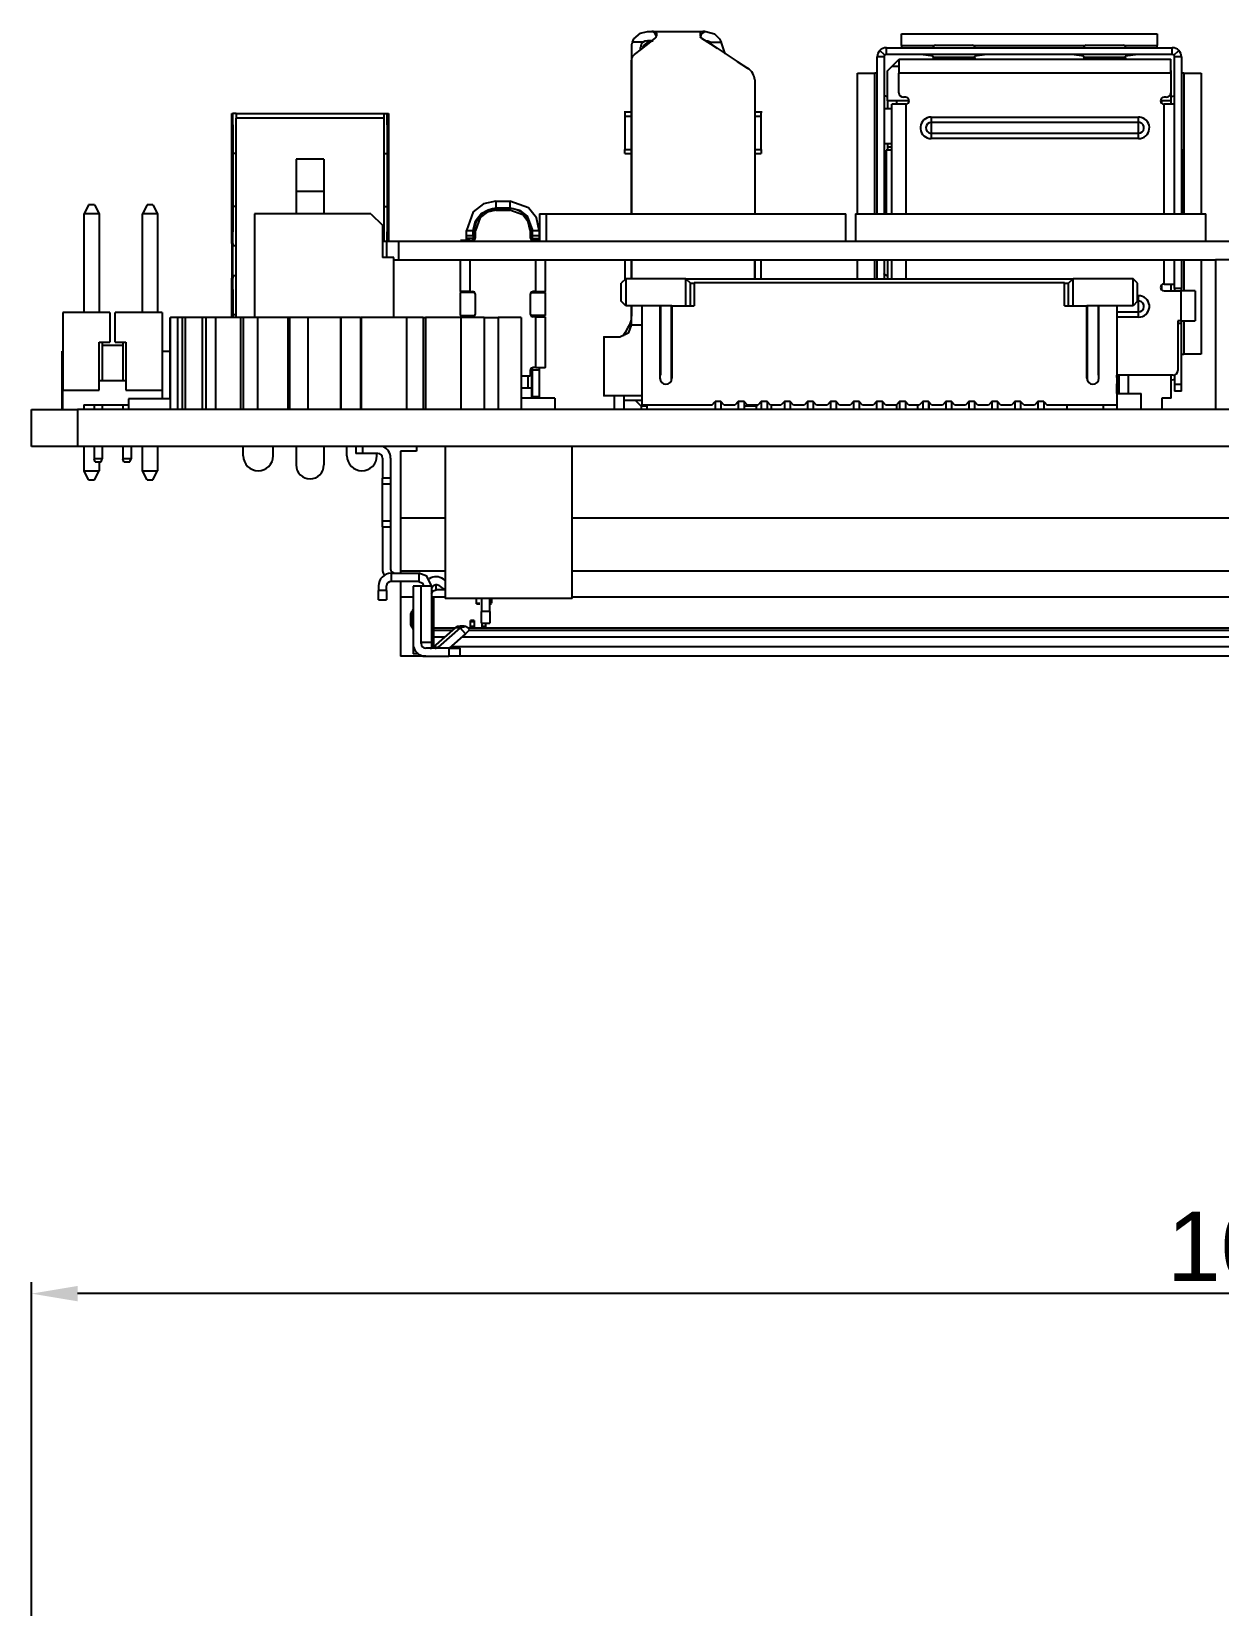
# Model space of a CAD drawing. Header units: millimetres. Extents: x 239 to 841, y 198 to 536.
# Drawn here: x 326.9 to 378.3, y 462.1 to 530.4 of the extents above; entities that cross this region are included whole.
import ezdxf

# ---------------------------------------------------------------- set-up
doc = ezdxf.new("R2010")
doc.units = ezdxf.units.MM
doc.styles.get("Standard").update_dxf_attribs({"font": 'arial.ttf'})
doc.dimstyles.get("Standard").update_dxf_attribs({"dimtxt": 3, "dimasz": 2, "dimexe": 0.5, "dimexo": 0.5, "dimgap": 0.5, "dimtad": 1, "dimdec": 1, "dimzin": 0, "dimdsep": 46, "dimtxsty": 'Standard', "dimcen": 0.09, "dimclrd": 253, "dimclre": 253, "dimclrt": 6, "dimadec": 0, "dimazin": 0, "dimtfac": 1, "dimtdec": 1, "dimtofl": 0, "dimtmove": 0, "dimatfit": 3, "dimfxl": 1, "dimtolj": 1, "dimtzin": 0, "dimarcsym": 0})

# ---------------------------------------------------------------- blocks, each defined once
blk = doc.blocks.new('*D1')
at = {"color": 253, "lineweight": -2}
for p, q in [((326.856, 456.21), (326.856, 476.155)), ((435.856, 456.21), (435.856, 476.155)), ((433.856, 475.655), (328.856, 475.655))]:
    blk.add_line(p, q, dxfattribs=at)
at = {"color": 253}
for points in [[(328.856, 475.988), (328.856, 475.322), (326.856, 475.655)], [(433.856, 475.988), (433.856, 475.322), (435.856, 475.655)]]:
    blk.add_solid(points, dxfattribs=at)
at = {"layer": 'Defpoints', "color": 0}
for p in [(326.856, 475.655), (326.856, 455.71), (435.856, 455.71)]:
    blk.add_point(p, dxfattribs=at)
at = {"color": 6, "insert": (381.356, 477.687), "char_height": 3, "attachment_point": 5}
blk.add_mtext('\\A1;109.0', dxfattribs=at)

msp = doc.modelspace()

# ---------------------------------------------------------------- linework, layer by layer
for p, q in [((353.966, 530.329), (353.966, 530.306)), ((353.966, 530.306), (353.966, 530.219)), ((355.862, 530.259), (355.862, 530.267)), ((356.297, 529.941), (356.769, 529.941)), ((356.777, 529.918), (356.93, 529.433)), ((364.589, 529.803), (364.589, 530.303)), ((364.589, 530.303), (375.689, 530.303)), ((375.689, 530.303), (375.689, 529.803)), ((352.879, 529.707), (352.879, 522.504)), ((353.279, 529.617), (353.279, 529.707)), ((363.539, 522.504), (363.539, 529.303)), ((363.839, 529.303), (363.539, 529.303)), ((363.869, 529.374), (363.656, 529.586)), ((363.839, 529.303), (363.839, 522.504)), ((363.939, 529.703), (376.339, 529.703)), ((363.939, 529.403), (363.939, 529.703)), ((376.339, 529.403), (363.939, 529.403)), ((364.189, 528.903), (364.481, 529.196)), ((364.481, 529.203), (376.281, 529.203)), ((364.481, 529.203), (364.481, 528.603)), ((364.589, 529.803), (364.589, 529.703)), ((364.589, 529.803), (366.038, 529.803)), ((365.965, 529.334), (365.436, 529.403)), ((365.969, 529.739), (365.969, 529.703)), ((365.969, 529.299), (365.969, 529.333)), ((365.969, 529.299), (365.969, 529.268)), ((365.969, 529.299), (367.769, 529.299)), ((365.969, 529.268), (365.969, 529.203)), ((367.769, 529.268), (365.969, 529.268)), ((366.069, 529.807), (367.669, 529.807)), ((367.7, 529.803), (372.579, 529.803)), ((367.769, 529.703), (367.769, 529.739)), ((367.769, 529.299), (367.769, 529.333)), ((367.769, 529.268), (367.769, 529.299)), ((367.769, 529.268), (367.769, 529.203)), ((368.301, 529.403), (367.772, 529.334)), ((372.507, 529.334), (371.978, 529.403)), ((372.51, 529.739), (372.51, 529.703)), ((372.51, 529.299), (372.51, 529.333)), ((372.51, 529.299), (372.51, 529.268)), ((372.51, 529.299), (374.31, 529.299)), ((372.51, 529.268), (372.51, 529.203)), ((374.31, 529.268), (372.51, 529.268)), ((372.61, 529.807), (374.21, 529.807)), ((374.241, 529.803), (375.689, 529.803)), ((374.31, 529.703), (374.31, 529.739)), ((374.31, 529.299), (374.31, 529.333)), ((374.31, 529.268), (374.31, 529.299)), ((374.31, 529.268), (374.31, 529.203)), ((374.842, 529.403), (374.313, 529.334)), ((375.689, 529.703), (375.689, 529.803)), ((376.281, 528.603), (376.281, 529.203)), ((376.339, 529.403), (376.339, 529.703)), ((376.41, 529.374), (376.622, 529.586)), ((376.439, 522.504), (376.439, 529.303)), ((376.739, 529.303), (376.439, 529.303)), ((376.739, 529.303), (376.739, 522.504)), ((362.689, 528.603), (363.439, 528.603)), ((362.689, 522.503), (362.689, 528.603)), ((363.539, 528.603), (363.439, 528.603)), ((363.439, 522.503), (363.439, 528.603)), ((363.989, 528.703), (364.189, 528.903)), ((363.989, 527.403), (363.989, 528.703)), ((364.189, 528.903), (364.481, 528.903)), ((364.481, 527.753), (364.481, 528.603)), ((376.281, 528.603), (364.481, 528.603)), ((376.281, 528.711), (376.289, 528.703)), ((376.281, 528.603), (376.281, 527.753)), ((376.289, 527.403), (376.289, 528.703)), ((376.839, 528.603), (376.739, 528.603)), ((376.839, 528.603), (377.589, 528.603)), ((376.839, 528.603), (376.839, 522.503)), ((377.589, 528.603), (377.589, 522.503)), ((363.989, 527.403), (363.989, 527.053)), ((364.931, 527.403), (363.989, 527.403)), ((364.781, 527.253), (364.181, 527.253)), ((364.181, 522.504), (364.181, 527.253)), ((364.389, 527.253), (364.389, 527.403)), ((364.781, 527.553), (364.681, 527.553)), ((364.781, 527.253), (364.781, 522.504)), ((376.289, 527.403), (375.831, 527.403)), ((375.889, 527.285), (375.889, 527.403)), ((376.081, 527.553), (375.981, 527.553)), ((376.439, 527.253), (375.981, 527.253)), ((375.981, 522.504), (375.981, 527.253)), ((376.289, 527.253), (376.289, 527.403)), ((335.54, 526.853), (335.59, 526.853)), ((335.54, 526.353), (335.54, 526.853)), ((335.74, 526.853), (335.59, 526.853)), ((335.59, 526.353), (335.59, 526.853)), ((335.74, 526.853), (335.74, 526.653)), ((335.74, 526.853), (342.14, 526.853)), ((335.74, 518.004), (335.74, 526.653)), ((342.14, 526.653), (335.74, 526.653)), ((342.14, 526.853), (342.29, 526.853)), ((342.14, 526.853), (342.14, 526.653)), ((342.14, 526.653), (342.14, 521.303)), ((342.29, 526.353), (342.29, 526.853)), ((342.29, 526.853), (342.34, 526.853)), ((342.34, 526.853), (342.34, 526.353)), ((352.879, 526.907), (352.559, 526.907)), ((352.597, 526.907), (352.597, 526.907)), ((352.597, 526.723), (352.597, 525.291)), ((352.879, 526.907), (352.603, 526.907)), ((358.55, 526.907), (358.229, 526.907)), ((358.506, 526.907), (358.229, 526.907)), ((358.512, 526.907), (358.512, 526.907)), ((358.512, 525.291), (358.512, 526.723)), ((363.989, 527.054), (363.839, 527.054)), ((364.181, 527.053), (363.839, 527.053)), ((365.881, 526.694), (374.881, 526.694)), ((365.881, 526.694), (365.881, 526.46)), ((374.881, 526.46), (365.881, 526.46)), ((365.881, 526.46), (365.881, 526.455)), ((365.881, 526.455), (365.881, 526.227)), ((374.881, 526.46), (374.881, 526.694)), ((374.881, 526.455), (374.881, 526.46)), ((374.881, 526.227), (374.881, 526.455)), ((335.59, 526.353), (335.54, 526.353)), ((335.54, 521.713), (335.54, 526.353)), ((335.59, 526.353), (335.59, 521.713)), ((342.29, 526.353), (342.29, 521.713)), ((342.34, 526.353), (342.29, 526.353)), ((342.34, 526.353), (342.34, 521.713)), ((365.881, 526.227), (365.881, 525.999)), ((365.881, 525.999), (365.881, 525.994)), ((365.881, 525.994), (365.881, 525.761)), ((365.881, 525.994), (374.881, 525.994)), ((374.881, 525.999), (374.881, 526.227)), ((374.881, 525.994), (374.881, 525.999)), ((374.881, 525.761), (374.881, 525.994)), ((335.74, 525.113), (335.59, 525.113)), ((342.14, 525.113), (342.29, 525.113)), ((352.597, 525.107), (352.597, 525.291)), ((352.597, 525.291), (352.879, 525.291)), ((352.597, 525.107), (352.879, 525.107)), ((358.229, 525.291), (358.512, 525.291)), ((358.229, 525.107), (358.512, 525.107)), ((358.512, 525.291), (358.512, 525.107)), ((363.839, 525.553), (364.181, 525.553)), ((364.181, 525.253), (363.931, 525.253)), ((363.931, 525.253), (363.931, 522.504)), ((363.989, 525.553), (363.989, 525.403)), ((363.989, 525.403), (363.989, 525.253)), ((363.989, 525.403), (364.181, 525.403)), ((374.881, 525.761), (365.881, 525.761)), ((376.831, 525.253), (376.739, 525.253)), ((376.831, 522.504), (376.831, 525.253)), ((338.34, 524.863), (338.34, 523.463)), ((339.54, 524.863), (338.34, 524.863)), ((339.54, 524.863), (339.54, 523.463)), ((338.34, 523.463), (338.34, 522.503)), ((339.54, 523.463), (338.34, 523.463)), ((339.54, 523.463), (339.54, 522.503)), ((347.001, 523.053), (347.601, 523.053)), ((347.001, 523.053), (347.001, 522.753)), ((347.601, 523.053), (347.601, 522.753)), ((329.335, 522.893), (329.135, 522.493)), ((329.785, 522.493), (329.135, 522.493)), ((329.135, 518.22), (329.135, 522.493)), ((329.585, 522.893), (329.335, 522.893)), ((329.585, 522.893), (329.785, 522.493)), ((329.785, 522.493), (329.785, 518.22)), ((331.875, 522.893), (331.675, 522.493)), ((331.675, 518.22), (331.675, 522.493)), ((332.325, 522.493), (331.675, 522.493)), ((332.125, 522.893), (331.875, 522.893)), ((332.125, 522.893), (332.325, 522.493)), ((332.325, 522.493), (332.325, 518.22)), ((335.74, 522.813), (335.59, 522.813)), ((336.525, 522.503), (336.525, 518.004)), ((341.575, 522.503), (336.525, 522.503)), ((341.575, 522.503), (342.075, 522.003)), ((342.14, 522.813), (342.29, 522.813)), ((347.001, 522.753), (347.601, 522.753)), ((347.001, 522.653), (347.601, 522.653)), ((347.051, 522.733), (347.551, 522.733)), ((347.051, 522.733), (347.051, 522.653)), ((347.551, 522.653), (347.551, 522.733)), ((348.885, 522.503), (349.175, 522.503)), ((348.885, 522.503), (348.885, 521.303)), ((349.175, 522.503), (349.175, 521.303)), ((349.175, 522.503), (362.175, 522.503)), ((362.175, 521.303), (362.175, 522.503)), ((362.595, 522.503), (377.795, 522.503)), ((362.595, 522.503), (362.595, 521.303)), ((377.795, 521.303), (377.795, 522.503)), ((335.54, 521.713), (335.59, 521.713)), ((335.54, 521.213), (335.54, 521.713)), ((335.59, 521.213), (335.59, 521.713)), ((342.075, 522.003), (342.075, 520.603)), ((342.29, 521.303), (342.29, 521.713)), ((342.29, 521.713), (342.34, 521.713)), ((342.34, 521.713), (342.34, 521.303)), ((345.721, 521.563), (345.721, 521.773)), ((345.721, 521.773), (346.021, 521.773)), ((346.021, 521.563), (346.021, 521.773)), ((346.051, 521.733), (346.121, 521.733)), ((346.051, 521.35), (346.051, 521.733)), ((346.121, 521.463), (346.121, 521.773)), ((348.481, 521.773), (348.481, 521.463)), ((348.481, 521.733), (348.551, 521.733)), ((348.551, 521.733), (348.551, 521.35)), ((348.581, 521.773), (348.881, 521.773)), ((348.581, 521.563), (348.581, 521.773)), ((348.881, 521.773), (348.881, 521.563)), ((335.54, 521.213), (335.54, 519.713)), ((335.59, 521.213), (335.54, 521.213)), ((335.59, 521.213), (335.59, 521.113)), ((335.59, 519.813), (335.59, 521.113)), ((335.74, 521.113), (335.59, 521.113)), ((342.275, 521.303), (342.075, 521.303)), ((342.775, 521.303), (342.275, 521.303)), ((342.275, 520.603), (342.275, 521.303)), ((405.01, 521.303), (342.775, 521.303)), ((342.775, 521.303), (342.775, 520.503)), ((345.471, 521.303), (345.471, 521.333)), ((345.721, 521.563), (346.021, 521.563)), ((346.021, 521.433), (345.721, 521.433)), ((345.871, 521.333), (345.991, 521.333)), ((345.871, 521.333), (345.871, 521.303)), ((348.581, 521.563), (348.881, 521.563)), ((348.581, 521.433), (348.881, 521.433)), ((348.731, 521.333), (348.611, 521.333)), ((348.731, 521.303), (348.731, 521.333)), ((342.575, 520.603), (342.075, 520.603)), ((342.575, 518.003), (342.575, 520.603)), ((342.575, 520.503), (342.775, 520.503)), ((342.775, 520.503), (378.217, 520.503)), ((345.471, 519.133), (345.471, 520.503)), ((345.871, 520.503), (345.871, 519.133)), ((348.731, 519.133), (348.731, 520.503)), ((349.131, 520.503), (349.131, 519.133)), ((352.597, 520.503), (352.597, 519.643)), ((352.879, 520.503), (352.879, 519.684)), ((358.229, 519.684), (358.229, 520.503)), ((358.512, 519.683), (358.512, 520.503)), ((362.689, 519.684), (362.689, 520.504)), ((363.439, 519.684), (363.439, 520.504)), ((363.539, 519.684), (363.539, 520.504)), ((363.839, 520.504), (363.839, 519.684)), ((363.989, 520.504), (363.989, 519.684)), ((364.181, 519.684), (364.181, 520.504)), ((364.781, 520.504), (364.781, 519.684)), ((375.981, 519.453), (375.981, 520.504)), ((376.439, 519.253), (376.439, 520.504)), ((376.739, 520.504), (376.739, 519.253)), ((376.839, 520.504), (376.839, 519.154)), ((377.589, 520.504), (377.589, 516.403)), ((378.216, 520.503), (378.216, 514.003)), ((383.716, 520.503), (378.216, 520.503)), ((335.54, 519.213), (335.54, 519.713)), ((335.54, 519.713), (335.59, 519.713)), ((335.59, 519.813), (335.59, 519.713)), ((335.74, 519.813), (335.59, 519.813)), ((335.59, 519.213), (335.59, 519.713)), ((352.638, 519.683), (352.438, 519.483)), ((355.238, 519.683), (352.638, 519.683)), ((352.638, 519.683), (352.638, 518.503)), ((355.238, 519.683), (372.038, 519.683)), ((355.238, 519.683), (355.438, 519.483)), ((355.238, 518.503), (355.238, 519.683)), ((363.857, 519.868), (363.839, 519.868)), ((363.839, 519.711), (363.886, 519.683)), ((363.989, 519.79), (363.857, 519.868)), ((372.038, 519.683), (371.838, 519.483)), ((374.638, 519.683), (372.038, 519.683)), ((372.038, 518.503), (372.038, 519.683)), ((374.838, 519.483), (374.638, 519.683)), ((374.638, 518.503), (374.638, 519.683)), ((335.539, 519.427), (335.54, 519.427)), ((335.539, 519.369), (335.539, 519.427)), ((335.539, 519.328), (335.539, 519.369)), ((335.539, 519.369), (335.54, 519.369)), ((335.539, 519.159), (335.539, 519.328)), ((335.539, 519.328), (335.54, 519.328)), ((335.539, 519.119), (335.539, 519.159)), ((335.539, 519.159), (335.54, 519.159)), ((335.539, 519.061), (335.539, 519.119)), ((335.539, 519.119), (335.54, 519.119)), ((335.539, 519.061), (335.54, 519.061)), ((335.539, 519.04), (335.54, 519.04)), ((335.539, 518.978), (335.54, 518.978)), ((335.59, 519.213), (335.54, 519.213)), ((335.54, 518.003), (335.54, 519.213)), ((335.59, 519.213), (335.59, 518.003)), ((345.451, 519.083), (345.451, 518.083)), ((346.091, 519.083), (345.451, 519.083)), ((345.871, 519.133), (345.991, 519.133)), ((346.121, 518.163), (346.121, 519.003)), ((348.481, 519.003), (348.481, 518.163)), ((348.511, 519.083), (349.151, 519.083)), ((348.731, 519.133), (348.611, 519.133)), ((349.151, 518.083), (349.151, 519.083)), ((352.438, 518.703), (352.438, 519.483)), ((355.438, 519.483), (355.608, 519.483)), ((355.438, 518.503), (355.438, 519.483)), ((371.668, 519.503), (355.608, 519.503)), ((355.608, 519.503), (355.608, 518.503)), ((371.668, 518.503), (371.668, 519.503)), ((371.668, 519.483), (371.838, 519.483)), ((371.838, 518.503), (371.838, 519.483)), ((374.838, 518.703), (374.838, 519.483)), ((374.838, 518.946), (374.881, 518.946)), ((374.881, 518.713), (374.881, 518.946)), ((375.889, 519.185), (375.889, 519.422)), ((375.981, 519.453), (376.439, 519.453)), ((375.981, 519.153), (376.731, 519.153)), ((376.289, 519.154), (376.289, 519.454)), ((376.739, 519.253), (376.439, 519.253)), ((376.439, 519.253), (376.439, 519.153)), ((377.331, 519.153), (376.731, 519.153)), ((376.731, 517.853), (376.731, 519.153)), ((376.739, 519.153), (376.739, 519.253)), ((377.331, 519.153), (377.331, 517.853)), ((335.539, 518.819), (335.539, 518.824)), ((335.539, 518.819), (335.54, 518.819)), ((335.539, 518.707), (335.539, 518.819)), ((335.539, 518.707), (335.54, 518.707)), ((335.539, 518.654), (335.539, 518.707)), ((335.539, 518.631), (335.539, 518.654)), ((335.539, 518.654), (335.54, 518.654)), ((335.539, 518.412), (335.539, 518.631)), ((335.539, 518.631), (335.539, 518.631)), ((335.539, 518.631), (335.54, 518.631)), ((335.539, 518.631), (335.54, 518.631)), ((335.539, 518.412), (335.54, 518.412)), ((335.539, 518.225), (335.539, 518.359)), ((335.539, 518.359), (335.54, 518.359)), ((352.638, 518.503), (352.438, 518.703)), ((353.338, 518.503), (352.638, 518.503)), ((352.879, 518.503), (352.879, 518.189)), ((354.118, 518.503), (353.338, 518.503)), ((353.338, 514.203), (353.338, 518.503)), ((354.118, 518.503), (354.118, 515.363)), ((354.638, 518.503), (354.118, 518.503)), ((354.138, 518.503), (354.138, 515.503)), ((354.618, 515.264), (354.618, 518.503)), ((354.638, 518.503), (355.608, 518.503)), ((354.638, 518.503), (354.638, 515.363)), ((371.668, 518.503), (372.638, 518.503)), ((372.638, 515.363), (372.638, 518.503)), ((373.158, 518.503), (372.638, 518.503)), ((372.658, 515.264), (372.658, 518.503)), ((373.138, 515.503), (373.138, 518.503)), ((373.938, 518.503), (373.158, 518.503)), ((373.158, 515.363), (373.158, 518.503)), ((373.938, 518.503), (373.938, 514.203)), ((374.638, 518.503), (373.938, 518.503)), ((374.838, 518.703), (374.638, 518.503)), ((374.881, 518.713), (374.838, 518.713)), ((374.881, 518.708), (374.881, 518.713)), ((374.881, 518.48), (374.881, 518.708)), ((374.881, 518.252), (374.881, 518.48)), ((330.261, 518.22), (328.212, 518.22)), ((328.212, 518.22), (328.212, 514.842)), ((330.261, 518.22), (330.261, 516.924)), ((330.482, 516.924), (330.482, 518.22)), ((332.53, 518.22), (330.482, 518.22)), ((332.53, 518.22), (332.53, 514.842)), ((332.867, 514.474), (332.867, 518.003)), ((332.867, 518.003), (332.879, 518.003)), ((333.204, 518.003), (332.879, 518.003)), ((332.879, 514.003), (332.879, 518.003)), ((333.4, 518.003), (333.204, 518.003)), ((333.204, 514.003), (333.204, 518.003)), ((333.528, 518.003), (333.4, 518.003)), ((333.4, 514.003), (333.4, 518.003)), ((334.273, 518.003), (333.537, 518.003)), ((333.537, 514.003), (333.537, 518.003)), ((334.439, 518.003), (334.273, 518.003)), ((334.273, 514.003), (334.273, 518.003)), ((334.841, 518.003), (334.439, 518.003)), ((334.439, 514.003), (334.439, 518.003)), ((335.918, 518.003), (334.841, 518.003)), ((334.841, 518.003), (334.841, 514.003)), ((335.539, 518.225), (335.54, 518.225)), ((335.539, 518.203), (335.539, 518.225)), ((335.539, 518.121), (335.54, 518.121)), ((335.539, 518.088), (335.54, 518.088)), ((335.539, 518.08), (335.54, 518.08)), ((335.539, 518.062), (335.539, 518.08)), ((335.539, 518.052), (335.54, 518.052)), ((335.539, 518.019), (335.54, 518.019)), ((335.74, 518.113), (335.59, 518.113)), ((336.038, 518.003), (335.918, 518.003)), ((335.918, 518.003), (335.918, 514.003)), ((336.666, 518.003), (336.038, 518.003)), ((336.038, 518.003), (336.038, 514.003)), ((337.981, 518.003), (336.666, 518.003)), ((336.666, 518.003), (336.666, 514.003)), ((338.045, 518.003), (337.981, 518.003)), ((337.981, 518.003), (337.981, 514.003)), ((338.88, 518.003), (338.045, 518.003)), ((338.045, 518.003), (338.045, 514.003)), ((340.267, 518.003), (338.84, 518.003)), ((338.84, 518.003), (338.84, 514.003)), ((340.269, 518.003), (340.267, 518.003)), ((340.267, 518.003), (340.267, 514.003)), ((341.131, 518.003), (340.269, 518.003)), ((340.269, 518.003), (340.269, 514.003)), ((341.131, 518.003), (341.154, 518.003)), ((341.131, 518.003), (341.131, 514.003)), ((343.139, 518.003), (341.154, 518.003)), ((341.154, 518.003), (341.154, 514.003)), ((343.84, 518.003), (343.139, 518.003)), ((343.139, 514.003), (343.139, 518.003)), ((343.84, 518.003), (343.94, 518.003)), ((343.84, 518.003), (343.84, 514.003)), ((345.494, 518.003), (343.94, 518.003)), ((343.94, 518.003), (343.94, 514.003)), ((345.451, 518.083), (346.091, 518.083)), ((345.471, 518.033), (345.471, 518.003)), ((346.494, 518.003), (345.494, 518.003)), ((345.494, 514.003), (345.494, 518.003)), ((345.871, 518.033), (345.991, 518.033)), ((345.871, 518.033), (345.871, 518.003)), ((346.051, 518.003), (346.051, 518.083)), ((346.494, 518.003), (347.095, 518.003)), ((346.494, 518.003), (346.494, 514.003)), ((348.095, 518.003), (347.095, 518.003)), ((347.095, 518.003), (347.095, 514.003)), ((348.095, 518.003), (348.095, 514.003)), ((349.151, 518.083), (348.511, 518.083)), ((348.731, 518.033), (348.611, 518.033)), ((348.731, 515.833), (348.731, 518.033)), ((348.731, 518.033), (348.881, 518.033)), ((349.131, 518.033), (349.131, 515.833)), ((353.338, 517.663), (352.879, 517.663)), ((373.138, 518.247), (373.158, 518.247)), ((373.158, 518.013), (373.138, 518.013)), ((373.938, 518.247), (374.881, 518.247)), ((374.881, 518.013), (373.938, 518.013)), ((374.881, 518.247), (374.881, 518.252)), ((374.881, 518.013), (374.881, 518.247)), ((376.731, 517.853), (376.581, 517.853)), ((376.581, 517.853), (376.581, 515.703)), ((376.581, 517.753), (376.739, 517.753)), ((376.731, 517.853), (377.331, 517.853)), ((376.739, 517.753), (376.739, 517.853)), ((376.739, 515.103), (376.739, 517.753)), ((376.839, 517.854), (376.839, 516.403)), ((329.787, 516.924), (330.261, 516.924)), ((329.787, 514.842), (329.787, 516.924)), ((329.924, 516.924), (329.924, 515.273)), ((330.482, 516.924), (330.955, 516.924)), ((330.818, 516.924), (330.818, 515.273)), ((330.955, 516.924), (330.955, 514.842)), ((351.678, 517.163), (351.678, 514.603)), ((328.19, 516.543), (328.212, 516.543)), ((328.19, 514.257), (328.19, 516.543)), ((329.924, 516.797), (330.818, 516.797)), ((332.53, 516.543), (332.867, 516.543)), ((376.739, 516.403), (376.839, 516.403)), ((377.589, 516.403), (376.839, 516.403)), ((348.481, 515.703), (348.481, 515.453)), ((348.551, 515.817), (348.551, 515.603)), ((348.551, 515.603), (348.551, 514.953)), ((348.581, 515.733), (348.581, 515.828)), ((348.581, 515.733), (348.881, 515.733)), ((348.581, 514.563), (348.581, 515.733)), ((348.731, 515.833), (348.611, 515.833)), ((348.881, 515.834), (348.881, 515.733)), ((348.881, 515.733), (348.881, 514.563)), ((328.212, 514.003), (328.212, 514.842)), ((328.212, 514.842), (329.787, 514.842)), ((329.787, 515.273), (330.955, 515.273)), ((330.955, 514.842), (332.53, 514.842)), ((332.53, 514.842), (332.53, 514.473)), ((348.481, 515.453), (348.095, 515.453)), ((348.095, 514.953), (348.551, 514.953)), ((348.401, 514.953), (348.401, 515.453)), ((348.551, 514.953), (348.551, 514.503)), ((354.138, 515.503), (354.118, 515.503)), ((373.158, 515.503), (373.138, 515.503)), ((376.381, 515.503), (373.938, 515.503)), ((373.938, 515.391), (374.019, 515.344)), ((374.019, 515.171), (373.938, 515.124)), ((373.939, 515.005), (373.938, 515.004)), ((373.939, 515.39), (373.939, 515.504)), ((373.939, 514.703), (373.939, 515.125)), ((374.039, 514.703), (374.039, 515.504)), ((374.439, 514.703), (374.439, 515.504)), ((376.289, 514.503), (376.289, 515.504)), ((376.289, 515.303), (376.339, 515.303)), ((376.439, 515.512), (376.439, 515.103)), ((376.439, 515.103), (376.439, 514.803)), ((376.439, 515.103), (376.739, 515.103)), ((376.739, 514.803), (376.739, 515.103)), ((328.19, 514.003), (328.19, 514.257)), ((329.121, 514.207), (329.121, 514.003)), ((329.121, 514.207), (331.063, 514.207)), ((329.568, 514.207), (329.568, 514.003)), ((329.924, 514.207), (329.924, 514.003)), ((330.818, 514.207), (330.818, 514.003)), ((331.063, 514.473), (331.063, 514.003)), ((332.879, 514.473), (331.063, 514.473)), ((349.563, 514.503), (348.095, 514.503)), ((348.881, 514.563), (348.581, 514.563)), ((348.581, 514.563), (348.581, 514.503)), ((348.881, 514.563), (348.881, 514.503)), ((349.563, 514.503), (349.563, 514.003)), ((352.554, 514.603), (352.554, 514.403)), ((353.338, 514.403), (352.554, 514.403)), ((353.059, 514.403), (353.309, 514.153)), ((356.367, 514.203), (353.338, 514.203)), ((353.554, 514.203), (353.554, 514.003)), ((356.367, 514.203), (356.513, 514.349)), ((356.763, 514.349), (356.513, 514.349)), ((356.513, 514.349), (356.513, 514.003)), ((356.763, 514.349), (356.763, 514.003)), ((356.909, 514.203), (356.763, 514.349)), ((357.367, 514.203), (356.909, 514.203)), ((357.513, 514.349), (357.367, 514.203)), ((357.763, 514.349), (357.513, 514.349)), ((357.513, 514.349), (357.513, 514.003)), ((357.763, 514.349), (357.763, 514.003)), ((357.909, 514.203), (357.763, 514.349)), ((358.367, 514.203), (357.909, 514.203)), ((358.309, 514.153), (358.359, 514.203)), ((358.513, 514.349), (358.367, 514.203)), ((358.763, 514.349), (358.513, 514.349)), ((358.513, 514.349), (358.513, 514.003)), ((358.909, 514.203), (358.763, 514.349)), ((358.763, 514.349), (358.763, 514.003)), ((359.367, 514.203), (358.909, 514.203)), ((359.513, 514.349), (359.367, 514.203)), ((359.763, 514.349), (359.513, 514.349)), ((359.513, 514.349), (359.513, 514.003)), ((359.909, 514.203), (359.763, 514.349)), ((359.763, 514.349), (359.763, 514.003)), ((360.367, 514.203), (359.909, 514.203)), ((360.513, 514.349), (360.367, 514.203)), ((360.513, 514.349), (360.513, 514.003)), ((360.763, 514.349), (360.513, 514.349)), ((360.909, 514.203), (360.763, 514.349)), ((360.763, 514.349), (360.763, 514.003)), ((361.367, 514.203), (360.909, 514.203)), ((361.513, 514.349), (361.367, 514.203)), ((361.763, 514.349), (361.513, 514.349)), ((361.513, 514.349), (361.513, 514.003)), ((361.763, 514.349), (361.763, 514.003)), ((361.909, 514.203), (361.763, 514.349)), ((362.367, 514.203), (361.909, 514.203)), ((362.513, 514.349), (362.367, 514.203)), ((362.763, 514.349), (362.513, 514.349)), ((362.513, 514.349), (362.513, 514.003)), ((362.763, 514.349), (362.763, 514.003)), ((362.909, 514.203), (362.763, 514.349)), ((363.367, 514.203), (362.909, 514.203)), ((363.513, 514.349), (363.367, 514.203)), ((363.763, 514.349), (363.513, 514.349)), ((363.513, 514.349), (363.513, 514.003)), ((363.909, 514.203), (363.763, 514.349)), ((363.763, 514.349), (363.763, 514.003)), ((364.367, 514.203), (363.909, 514.203)), ((364.513, 514.349), (364.367, 514.203)), ((364.389, 514.003), (364.389, 514.226)), ((364.763, 514.349), (364.513, 514.349)), ((364.513, 514.349), (364.513, 514.003)), ((364.909, 514.203), (364.763, 514.349)), ((364.763, 514.349), (364.763, 514.003)), ((365.367, 514.203), (364.909, 514.203)), ((365.289, 514.203), (365.289, 514.003)), ((365.513, 514.349), (365.367, 514.203)), ((365.763, 514.349), (365.513, 514.349)), ((365.513, 514.349), (365.513, 514.003)), ((365.763, 514.349), (365.763, 514.003)), ((365.909, 514.203), (365.763, 514.349)), ((365.776, 514.337), (365.776, 514.003)), ((366.367, 514.203), (365.909, 514.203)), ((366.513, 514.349), (366.367, 514.203)), ((366.763, 514.349), (366.513, 514.349)), ((366.513, 514.349), (366.513, 514.003)), ((366.763, 514.349), (366.763, 514.003)), ((366.909, 514.203), (366.763, 514.349)), ((367.367, 514.203), (366.909, 514.203)), ((367.513, 514.349), (367.367, 514.203)), ((367.763, 514.349), (367.513, 514.349)), ((367.513, 514.349), (367.513, 514.003)), ((367.909, 514.203), (367.763, 514.349)), ((367.763, 514.349), (367.763, 514.003)), ((368.367, 514.203), (367.909, 514.203)), ((368.513, 514.349), (368.367, 514.203)), ((368.763, 514.349), (368.513, 514.349)), ((368.513, 514.349), (368.513, 514.003)), ((368.763, 514.349), (368.763, 514.003)), ((368.909, 514.203), (368.763, 514.349)), ((369.367, 514.203), (368.909, 514.203)), ((369.513, 514.349), (369.367, 514.203)), ((369.763, 514.349), (369.513, 514.349)), ((369.513, 514.349), (369.513, 514.003)), ((369.763, 514.349), (369.763, 514.003)), ((369.909, 514.203), (369.763, 514.349)), ((370.367, 514.203), (369.909, 514.203)), ((370.513, 514.349), (370.367, 514.203)), ((370.763, 514.349), (370.513, 514.349)), ((370.513, 514.349), (370.513, 514.003)), ((370.763, 514.349), (370.763, 514.003)), ((370.763, 514.349), (370.909, 514.203)), ((373.938, 514.203), (370.909, 514.203)), ((371.776, 514.003), (371.776, 514.203)), ((373.349, 514.203), (373.349, 514.003)), ((373.929, 514.203), (373.929, 514.003)), ((373.938, 514.703), (373.939, 514.703)), ((373.939, 514.703), (374.039, 514.703)), ((374.039, 514.703), (374.439, 514.703)), ((374.439, 514.703), (374.989, 514.703)), ((374.989, 514.003), (374.989, 514.703)), ((376.289, 514.503), (375.889, 514.503)), ((375.889, 514.503), (375.889, 514.003)), ((376.739, 514.803), (376.439, 514.803)), ((326.856, 514.003), (328.856, 514.003)), ((326.856, 512.403), (326.856, 514.003)), ((433.856, 514.003), (328.856, 514.003)), ((328.856, 514.003), (328.856, 512.403)), ((353.309, 514.153), (353.309, 514.003)), ((353.554, 514.153), (353.309, 514.153)), ((358.309, 514.153), (357.763, 514.153)), ((358.309, 514.003), (358.309, 514.153)), ((328.856, 512.403), (326.856, 512.403)), ((433.856, 512.403), (328.856, 512.403)), ((329.135, 511.355), (329.135, 512.404)), ((329.568, 512.404), (329.568, 511.87)), ((329.924, 512.404), (329.924, 511.87)), ((330.818, 512.404), (330.818, 511.87)), ((331.174, 512.404), (331.174, 511.87)), ((331.675, 511.355), (331.675, 512.404)), ((332.325, 512.404), (332.325, 511.355)), ((336.04, 512.003), (336.04, 512.404)), ((337.34, 512.003), (337.34, 512.404)), ((338.34, 512.404), (338.34, 511.603)), ((339.54, 512.404), (339.54, 511.603)), ((340.54, 512.003), (340.54, 512.404)), ((340.931, 512.403), (340.931, 512.103)), ((341.231, 512.103), (341.231, 512.403)), ((343.556, 512.203), (342.856, 512.203)), ((342.856, 512.203), (342.856, 509.303)), ((343.556, 512.403), (343.556, 512.203)), ((344.805, 512.403), (344.805, 505.803)), ((350.305, 505.803), (350.305, 512.403)), ((329.615, 511.743), (329.568, 511.87)), ((329.924, 511.87), (329.568, 511.87)), ((329.615, 511.743), (329.878, 511.743)), ((329.785, 511.743), (329.785, 511.355)), ((329.878, 511.743), (329.924, 511.87)), ((330.865, 511.743), (330.818, 511.87)), ((331.174, 511.87), (330.818, 511.87)), ((330.865, 511.743), (331.128, 511.743)), ((331.128, 511.743), (331.174, 511.87)), ((341.231, 512.103), (340.931, 512.103)), ((341.881, 512.103), (341.231, 512.103)), ((341.84, 512.003), (341.84, 512.103)), ((342.081, 511.903), (342.081, 511.027)), ((342.431, 511.903), (342.431, 511.027)), ((329.335, 510.955), (329.135, 511.355)), ((329.135, 511.355), (329.785, 511.355)), ((329.335, 510.955), (329.585, 510.955)), ((329.585, 510.955), (329.785, 511.355)), ((331.875, 510.955), (331.675, 511.355)), ((331.675, 511.355), (332.325, 511.355)), ((331.875, 510.955), (332.125, 510.955)), ((332.125, 510.955), (332.325, 511.355)), ((342.431, 511.027), (342.081, 511.027)), ((342.081, 510.79), (342.081, 511.027)), ((342.081, 509.16), (342.081, 510.79)), ((342.081, 510.79), (342.431, 510.79)), ((342.431, 511.027), (342.431, 510.79)), ((342.431, 510.79), (342.431, 509.16)), ((342.081, 508.922), (342.081, 509.16)), ((342.431, 509.16), (342.081, 509.16)), ((342.081, 508.922), (342.081, 507.103)), ((342.081, 508.922), (342.431, 508.922)), ((342.431, 509.16), (342.431, 508.922)), ((342.431, 508.922), (342.431, 507.103)), ((342.856, 509.303), (342.856, 507.003)), ((342.856, 509.303), (344.806, 509.303)), ((350.306, 509.303), (394.112, 509.303)), ((342.456, 506.903), (343.656, 506.903)), ((342.456, 506.903), (342.456, 506.553)), ((344.806, 507.003), (342.856, 507.003)), ((342.856, 507.003), (342.856, 506.903)), ((343.656, 506.903), (343.656, 506.553)), ((344.805, 506.595), (344.721, 506.654)), ((408.405, 507.003), (350.306, 507.003)), ((341.906, 506.353), (341.906, 506.153)), ((341.906, 505.753), (341.906, 506.153)), ((342.256, 506.153), (341.906, 506.153)), ((342.256, 506.153), (342.256, 506.353)), ((342.256, 506.153), (342.256, 505.753)), ((343.656, 506.553), (342.456, 506.553)), ((342.856, 506.553), (342.856, 505.883)), ((343.756, 506.343), (343.406, 506.343)), ((343.406, 506.343), (343.406, 503.853)), ((343.856, 506.343), (343.756, 506.343)), ((343.756, 503.853), (343.756, 506.343)), ((343.856, 506.353), (344.206, 506.353)), ((343.856, 506.353), (343.856, 506.343)), ((344.206, 506.353), (344.206, 503.903)), ((344.206, 506.278), (344.22, 506.278)), ((344.406, 506.193), (344.406, 506.403)), ((344.77, 506.193), (344.406, 506.193)), ((344.52, 506.367), (344.805, 506.168)), ((341.906, 505.753), (342.256, 505.753)), ((342.856, 505.883), (342.856, 503.303)), ((342.856, 505.883), (343.406, 505.883)), ((344.206, 505.883), (344.805, 505.883)), ((344.306, 503.72), (344.306, 505.883)), ((350.305, 505.803), (344.805, 505.803)), ((346.156, 505.601), (346.156, 505.785)), ((346.156, 505.601), (346.306, 505.601)), ((346.156, 505.583), (346.306, 505.583)), ((346.381, 505.803), (346.381, 505.243)), ((346.731, 505.243), (346.731, 505.803)), ((346.731, 505.601), (346.806, 505.601)), ((346.731, 505.583), (346.806, 505.583)), ((346.806, 505.785), (346.806, 505.601)), ((350.305, 505.883), (408.405, 505.883)), ((343.306, 504.904), (343.306, 505.161)), ((343.306, 504.647), (343.306, 504.904)), ((343.306, 504.904), (343.356, 504.904)), ((343.356, 504.904), (343.356, 505.248)), ((343.356, 504.561), (343.356, 504.904)), ((343.406, 504.904), (343.356, 504.904)), ((345.635, 504.613), (345.444, 504.613)), ((346.056, 504.853), (345.906, 504.853)), ((345.906, 504.818), (345.906, 504.853)), ((345.906, 504.599), (345.906, 504.818)), ((345.906, 504.818), (346.056, 504.818)), ((345.906, 504.523), (345.906, 504.599)), ((346.056, 504.599), (345.906, 504.599)), ((346.056, 504.853), (346.056, 504.818)), ((346.056, 504.818), (346.056, 504.599)), ((346.056, 504.599), (346.056, 504.523)), ((346.381, 504.743), (346.381, 505.243)), ((346.731, 505.243), (346.381, 505.243)), ((346.381, 504.743), (346.731, 504.743)), ((346.406, 504.599), (346.406, 504.743)), ((346.556, 504.599), (346.406, 504.599)), ((346.406, 504.523), (346.406, 504.599)), ((346.556, 504.743), (346.556, 504.599)), ((346.556, 504.599), (346.556, 504.523)), ((346.731, 505.243), (346.731, 504.743)), ((345.238, 504.539), (344.285, 503.703)), ((345.221, 504.523), (344.306, 504.523)), ((344.306, 504.433), (345.118, 504.433)), ((344.783, 504.139), (344.306, 504.139)), ((345.449, 504.539), (344.496, 503.703)), ((345.677, 504.275), (344.969, 503.653)), ((345.449, 504.539), (345.238, 504.539)), ((345.677, 504.275), (345.449, 504.539)), ((382.405, 504.139), (345.522, 504.139)), ((345.862, 504.471), (345.809, 504.532)), ((345.906, 504.523), (345.817, 504.523)), ((345.84, 504.433), (382.386, 504.433)), ((346.056, 504.523), (345.906, 504.523)), ((346.406, 504.523), (346.056, 504.523)), ((346.556, 504.523), (346.406, 504.523)), ((380.906, 504.523), (346.556, 504.523)), ((343.955, 503.303), (342.856, 503.303)), ((343.406, 503.853), (343.406, 503.403)), ((343.639, 503.403), (343.406, 503.403)), ((344.206, 503.903), (343.756, 503.903)), ((344.956, 503.653), (343.956, 503.653)), ((343.956, 503.303), (344.956, 503.303)), ((344.206, 503.903), (344.206, 503.66)), ((344.285, 503.703), (344.496, 503.703)), ((344.956, 503.653), (345.456, 503.653)), ((344.956, 503.653), (344.956, 503.303)), ((345.456, 503.303), (344.956, 503.303)), ((345.056, 503.73), (413.655, 503.73)), ((345.456, 503.303), (345.456, 503.653)), ((413.255, 503.303), (345.456, 503.303))]:
    msp.add_line(p, q)
for points in [[(352.92, 529.941), (352.952, 530.017), (352.989, 530.083)], [(353.391, 529.941), (352.92, 529.941)], [(352.989, 530.083), (353.28, 530.34), (353.579, 530.407)], [(353.007, 529.403), (353.316, 529.646), (353.516, 529.803), (353.715, 529.96), (353.915, 530.118)], [(353.579, 530.007), (353.465, 529.985), (353.391, 529.941)], [(353.579, 530.407), (353.684, 530.407), (353.766, 530.407)], [(353.755, 530.007), (353.579, 530.007)], [(353.962, 530.186), (353.889, 530.347), (353.766, 530.407)], [(353.766, 530.407), (356.062, 530.407)], [(353.843, 530.407), (353.802, 530.407), (353.766, 530.407)], [(353.966, 530.359), (353.957, 530.383), (353.932, 530.398), (353.843, 530.407)], [(353.915, 530.118), (353.956, 530.167), (353.966, 530.212)], [(353.966, 530.261), (353.966, 530.322), (353.966, 530.359)], [(353.966, 530.212), (353.966, 530.239), (353.966, 530.261)], [(356.062, 530.407), (355.898, 530.287), (355.862, 530.124)], [(355.983, 530.407), (355.895, 530.398), (355.871, 530.383), (355.862, 530.359)], [(355.862, 530.359), (355.862, 530.31), (355.862, 530.261)], [(355.862, 530.261), (355.862, 530.24), (355.862, 530.224)], [(355.862, 530.224), (355.883, 530.161), (355.926, 530.12)], [(355.926, 530.12), (356.303, 529.873), (356.6, 529.679), (357.036, 529.393), (357.473, 529.107), (357.909, 528.821)], [(356.062, 530.407), (356.016, 530.407), (355.983, 530.407)], [(356.062, 530.407), (356.088, 530.407), (356.11, 530.407)], [(356.11, 530.407), (356.483, 530.299), (356.7, 530.083)], [(356.297, 529.941), (356.2, 529.993), (356.11, 530.007)], [(356.7, 530.083), (356.745, 530), (356.769, 529.941)], [(356.769, 529.941), (356.774, 529.928), (356.777, 529.918)], [(352.879, 522.503), (352.879, 526.235), (352.879, 529.167)], [(358.229, 528.303), (358.229, 525.045), (358.229, 522.485)], [(363.991, 527.569), (363.907, 527.597), (363.836, 527.603)], [(376.442, 527.603), (376.353, 527.593), (376.288, 527.569)], [(352.597, 526.907), (352.597, 526.906), (352.597, 526.893), (352.597, 526.723)], [(352.879, 526.723), (352.597, 526.723)], [(358.512, 526.723), (358.229, 526.723)], [(358.512, 526.723), (358.512, 526.893), (358.512, 526.906), (358.512, 526.907)], [(363.836, 525.003), (363.89, 525.007), (363.931, 525.016)], [(363.933, 524.266), (363.886, 524.325), (363.839, 524.363)], [(363.839, 523.854), (363.901, 523.854), (363.939, 523.854)], [(347.001, 523.053), (346.456, 522.932), (346.014, 522.589), (345.721, 521.773)], [(348.881, 521.773), (348.759, 522.318), (348.417, 522.76), (347.601, 523.053)], [(346.021, 521.773), (346.114, 522.19), (346.376, 522.529), (347.001, 522.753)], [(347.001, 522.653), (346.626, 522.57), (346.323, 522.335), (346.121, 521.773)], [(347.601, 522.753), (348.018, 522.66), (348.356, 522.398), (348.581, 521.773)], [(348.481, 521.773), (348.397, 522.148), (348.162, 522.451), (347.601, 522.653)], [(358.229, 522.557), (358.229, 522.557), (358.229, 522.557), (358.229, 522.557), (358.229, 522.555), (358.229, 522.519)], [(345.871, 521.333), (345.501, 521.333), (345.473, 521.333), (345.471, 521.333), (345.471, 521.333), (345.471, 521.333)], [(345.721, 521.433), (345.721, 521.433), (345.721, 521.433), (345.721, 521.433), (345.721, 521.433), (345.721, 521.434), (345.721, 521.436), (345.721, 521.472), (345.721, 521.563)], [(345.721, 521.303), (345.721, 521.395), (345.721, 521.431), (345.721, 521.433), (345.721, 521.433), (345.721, 521.433), (345.721, 521.433), (345.721, 521.433), (345.721, 521.433)], [(345.991, 521.333), (346.091, 521.381), (346.121, 521.463)], [(346.021, 521.563), (346.021, 521.443), (346.021, 521.434), (346.021, 521.434), (346.021, 521.433), (346.021, 521.433), (346.021, 521.433), (346.021, 521.433), (346.021, 521.433)], [(346.021, 521.303), (346.021, 521.424), (346.021, 521.433), (346.021, 521.433), (346.021, 521.433), (346.021, 521.433)], [(348.481, 521.463), (348.528, 521.363), (348.611, 521.333)], [(348.581, 521.433), (348.581, 521.433), (348.581, 521.433), (348.581, 521.433), (348.581, 521.433), (348.581, 521.434), (348.581, 521.434), (348.581, 521.443), (348.581, 521.563)], [(348.581, 521.433), (348.581, 521.433), (348.581, 521.433), (348.581, 521.433), (348.581, 521.424), (348.581, 521.303)], [(348.731, 521.333), (348.782, 521.333), (348.816, 521.333), (348.849, 521.333), (348.881, 521.333)], [(348.881, 521.563), (348.881, 521.472), (348.881, 521.436), (348.881, 521.434), (348.881, 521.433), (348.881, 521.433), (348.881, 521.433), (348.881, 521.433), (348.881, 521.433)], [(348.881, 521.433), (348.881, 521.433), (348.881, 521.433), (348.881, 521.433), (348.881, 521.433), (348.881, 521.433), (348.881, 521.431), (348.881, 521.395), (348.881, 521.303)], [(352.879, 519.683), (352.879, 520.143), (352.879, 520.504)], [(358.229, 520.504), (358.229, 520.044), (358.229, 519.683)], [(363.857, 519.868), (363.843, 519.884), (363.839, 519.896)], [(335.539, 518.978), (335.539, 519.036), (335.539, 519.039), (335.539, 519.04)], [(335.539, 518.819), (335.539, 518.917), (335.539, 518.978)], [(345.871, 519.133), (345.588, 519.133), (345.501, 519.133), (345.478, 519.133), (345.473, 519.133), (345.471, 519.133), (345.471, 519.133), (345.471, 519.133), (345.471, 519.133), (345.471, 519.133)], [(345.721, 519.084), (345.721, 519.13), (345.721, 519.133), (345.721, 519.133), (345.721, 519.133), (345.721, 519.133), (345.721, 519.133), (345.721, 519.133)], [(346.121, 519.003), (346.074, 519.104), (345.991, 519.133)], [(348.611, 519.133), (348.511, 519.086), (348.481, 519.003)], [(348.731, 519.133), (349.1, 519.133), (349.129, 519.133), (349.131, 519.133), (349.131, 519.133), (349.131, 519.133)], [(348.881, 519.133), (348.881, 519.133), (348.881, 519.133), (348.881, 519.133), (348.881, 519.133), (348.881, 519.133), (348.881, 519.13), (348.881, 519.084)], [(335.539, 518.315), (335.539, 518.372), (335.539, 518.412)], [(352.879, 517.663), (352.879, 518.134), (352.879, 518.504)], [(335.539, 518.121), (335.539, 518.186), (335.539, 518.225)], [(335.539, 518.088), (335.539, 518.105), (335.539, 518.121)], [(335.539, 518.019), (335.539, 518.05), (335.539, 518.052), (335.539, 518.052)], [(345.871, 518.033), (345.501, 518.033), (345.473, 518.033), (345.471, 518.033), (345.471, 518.033), (345.471, 518.033)], [(345.721, 518.033), (345.721, 518.033), (345.721, 518.033), (345.721, 518.033), (345.721, 518.033), (345.721, 518.034), (345.721, 518.037), (345.721, 518.083)], [(345.991, 518.033), (346.091, 518.081), (346.121, 518.163)], [(348.481, 518.163), (348.528, 518.063), (348.611, 518.033)], [(348.731, 518.033), (349.014, 518.033), (349.1, 518.033), (349.123, 518.033), (349.129, 518.033), (349.13, 518.033), (349.131, 518.033), (349.131, 518.033), (349.131, 518.033), (349.131, 518.033)], [(348.881, 518.083), (348.881, 518.037), (348.881, 518.034), (348.881, 518.033), (348.881, 518.033), (348.881, 518.033), (348.881, 518.033), (348.881, 518.033)], [(352.379, 517.163), (352.765, 517.345), (352.879, 517.663)], [(352.879, 518.189), (352.866, 517.902), (352.79, 517.681), (352.704, 517.531), (352.603, 517.354), (352.508, 517.189)], [(351.678, 517.163), (351.678, 517.163), (351.678, 517.163), (351.678, 517.163), (351.678, 517.163), (351.678, 517.163), (351.679, 517.163), (351.68, 517.163), (351.714, 517.163), (352.178, 517.163)], [(352.078, 517.163), (352.104, 517.164), (352.124, 517.164)], [(352.178, 517.163), (352.291, 517.164), (352.379, 517.163)], [(348.611, 515.833), (348.511, 515.786), (348.481, 515.703)], [(348.481, 515.603), (348.551, 515.603)], [(348.731, 515.833), (349.1, 515.833), (349.129, 515.833), (349.131, 515.833), (349.131, 515.833), (349.131, 515.833)], [(348.569, 515.24), (348.578, 515.326), (348.581, 515.393)], [(348.596, 514.588), (348.58, 514.569), (348.567, 514.554)], [(353.338, 514.603), (352.359, 514.603), (351.731, 514.603), (351.681, 514.603), (351.679, 514.603), (351.678, 514.603), (351.678, 514.603), (351.678, 514.603), (351.678, 514.603), (351.678, 514.603), (351.678, 514.603)], [(352.149, 513.987), (352.149, 514.332), (352.149, 514.603)], [(352.549, 514.603), (352.549, 514.267), (352.549, 514.003)], [(352.555, 514.403), (352.555, 514.189), (352.555, 514.021)], [(357.763, 514.276), (357.796, 514.284), (357.821, 514.291)], [(358.956, 514), (358.953, 514.114), (358.953, 514.203)], [(358.953, 514.003), (358.953, 514.115), (358.953, 514.203)], [(344.206, 506.353), (344.006, 506.778), (343.656, 506.903)], [(343.656, 506.553), (343.81, 506.481), (343.856, 506.353)], [(344.22, 506.278), (344.208, 506.237), (344.206, 506.203)], [(344.206, 505.993), (344.278, 506.147), (344.406, 506.193)], [(346.156, 505.583), (346.156, 505.589), (346.156, 505.601)], [(345.238, 504.539), (345.35, 504.605), (345.446, 504.619)], [(345.449, 504.539), (345.683, 504.606), (345.809, 504.532)]]:
    msp.add_lwpolyline(points)
for centre, radius, start, end in [((353.579, 529.707), 0.3, 128.77676, 179.9997), ((353.804, 529.482), 0.5, 90, 152.04234), ((363.939, 529.303), 0.4, 135, 180), ((363.939, 529.303), 0.4, 90, 135), ((363.939, 529.303), 0.1, 135, 180), ((363.939, 529.303), 0.1, 90, 135), ((376.339, 529.303), 0.4, 45, 90), ((376.339, 529.303), 0.1, 45, 90), ((376.339, 529.303), 0.1, 0, 45), ((376.339, 529.303), 0.4, 0, 45), ((364.681, 527.753), 0.2, 180, 270), ((364.781, 527.403), 0.15, 0, 90), ((364.781, 527.403), 0.15, 270, 0), ((375.981, 527.403), 0.15, 90, 180), ((375.981, 527.403), 0.15, 180, 270), ((376.081, 527.753), 0.2, 270, 0), ((365.881, 526.227), 0.466, 90, 259.88349), ((365.881, 526.227), 0.233, 90, 259.88349), ((374.881, 526.227), 0.466, 75.62894, 90), ((374.881, 526.227), 0.466, 270, 75.62894), ((374.881, 526.227), 0.233, 75.62894, 90), ((374.881, 526.227), 0.233, 270, 75.62894), ((365.881, 526.227), 0.466, 259.88349, 270), ((365.881, 526.227), 0.233, 259.88349, 270), ((363.839, 522.753), 0.35, 74.73797, 90), ((347.051, 521.733), 1, 90, 180), ((347.551, 521.733), 1, 360, 90), ((374.881, 518.48), 0.466, 79.88349, 90), ((374.881, 518.48), 0.466, 270, 79.88349), ((375.981, 519.303), 0.15, 90, 180), ((375.981, 519.303), 0.15, 180, 270), ((374.881, 518.48), 0.233, 79.88349, 90), ((374.881, 518.48), 0.233, 270, 79.88349), ((354.129, 517.613), 0.25, 90, 92.62598), ((354.254, 517.453), 0.2, 125.60906, 133.02), ((354.254, 517.453), 0.2, 226.98, 234.39094), ((376.381, 515.703), 0.2, 270, 0), ((354.378, 515.363), 0.26, 180, 0), ((372.898, 515.363), 0.26, 180, 0), ((373.969, 515.258), 0.1, 45.57281, 60), ((373.969, 515.258), 0.1, 300, 314.42719), ((376.339, 515.703), 0.4, 270, 284.47875), ((341.881, 511.903), 0.55, 0, 65.37937), ((336.69, 512.003), 0.65, 180, 270), ((336.69, 512.003), 0.65, 270, 0), ((338.94, 511.603), 0.6, 180, 270), ((338.94, 511.603), 0.6, 270, 0), ((341.19, 512.003), 0.65, 180, 270), ((341.19, 512.003), 0.65, 270, 0), ((341.881, 511.903), 0.2, 0.00004, 90.00001), ((342.456, 506.353), 0.55, 90, 180), ((342.631, 507.103), 0.55, 180, 211.30453), ((342.631, 507.103), 0.2, 180.00001, 270), ((344.406, 506.203), 0.55, 55, 122.74207), ((342.456, 506.353), 0.2, 90, 180), ((344.406, 506.203), 0.2, 55.0709, 157.97569), ((343.306, 505.334), 0.1, 300, 360), ((343.406, 505.161), 0.1, 120, 180), ((343.406, 504.647), 0.1, 180, 240), ((343.306, 504.474), 0.1, 0, 60), ((343.956, 503.853), 0.55, 180, 270), ((343.956, 503.853), 0.2, 180, 270)]:
    msp.add_arc(centre, radius, start, end)
for centre, major_axis, ratio, start_param, end_param in [((353.579, 529.707), (-0.107, -0.692), 1, 4.525731, 4.866386), ((353.379, 529.167), (0.5, 0), 0.706698, 2.410251, 3.141593), ((365.869, 529.333), (0.1, 0), 0.034899, 0, 0.259219), ((366.069, 529.739), (0.1, 0), 0.681998, 1.570796, 3.141593), ((367.669, 529.739), (0.1, 0), 0.681998, 0, 1.570796), ((367.869, 529.333), (0.1, 0), 0.034899, 2.882374, 3.141593), ((372.41, 529.333), (0.1, 0), 0.034899, 0, 0.259219), ((372.61, 529.739), (0.1, 0), 0.681998, 1.570796, 3.141593), ((374.21, 529.739), (0.1, 0), 0.681998, 0, 1.570796), ((374.41, 529.333), (0.1, 0), 0.034899, 2.882374, 3.141593), ((357.229, 528.303), (1, 0), 0.706698, 0, 0.82326), ((363.839, 525.553), (-0.35, 0), 0.000062, 1.570787, 2.01373), ((345.635, 504.275), (0.227, 0.196), 0.091306, 4.817421, 6.283185), ((344.156, 503.853), (0, 0.2), 0.990268, 3.141593, 3.857178), ((344.366, 503.853), (0, -0.2), 0.990268, 0, 0.715585)]:
    msp.add_ellipse(centre, major_axis=major_axis, ratio=ratio, start_param=start_param, end_param=end_param)

# ---------------------------------------------------------------- dimensions: what is measured, and where the dimension line sits
dim = msp.add_linear_dim(base=(326.856, 475.655), p1=(435.856, 455.71), p2=(326.856, 455.71), dimstyle='Standard')
dim.commit()
dim.dimension.update_dxf_attribs({"geometry": '*D1', "text_midpoint": (381.356, 477.687)})

doc.saveas('drawing.dxf')
